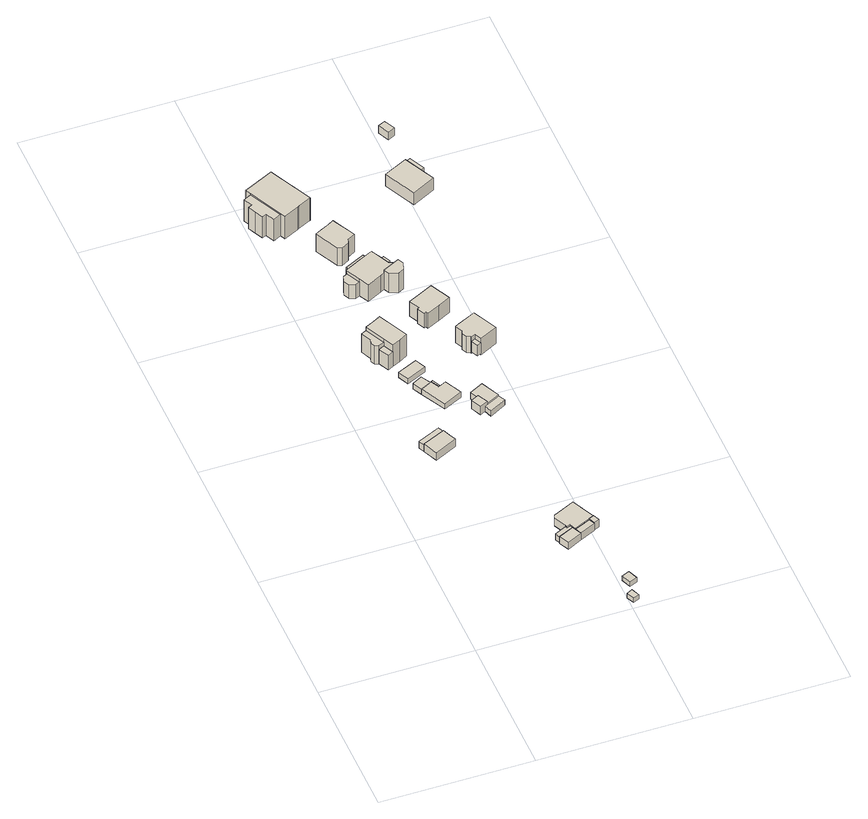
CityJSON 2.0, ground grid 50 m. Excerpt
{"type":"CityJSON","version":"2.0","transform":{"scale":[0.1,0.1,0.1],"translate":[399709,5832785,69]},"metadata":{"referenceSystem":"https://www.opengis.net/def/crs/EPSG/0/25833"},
"CityObjects":{
"building1":{"type":"Building","attributes":{"Gemeindeschluessel":"11000003","BezugspunktDach":"2200","function":"51009_1610","measuredHeight":2.79,"storeysAboveGround":0},"address":[{"country":"Germany","locality":"Berlin"}],"geometry":[{"type":"Solid","lod":"1","boundaries":[[[[0,1,2,3]],[[4,5,6,7]],[[4,7,3,2]],[[5,4,2,1]],[[6,5,1,0]],[[7,6,0,3]]]]}]},
"building2":{"type":"Building","attributes":{"Gemeindeschluessel":"11000003","BezugspunktDach":"2200","function":"31001_1312","measuredHeight":3.29,"storeysAboveGround":1},"address":[{"country":"Germany","locality":"Berlin","thoroughfareNumber":"4A","thoroughfareName":"Alpenberger Straße"}],"geometry":[{"type":"Solid","lod":"1","boundaries":[[[[8,9,10,11,12]],[[5,13,14,15,6]],[[5,6,12,11]],[[13,5,11,10]],[[14,13,10,9]],[[15,14,9,8]],[[6,15,8,12]]]]}]},
"building3":{"type":"Building","attributes":{"Gemeindeschluessel":"11000003","BezugspunktDach":"2200","function":"31001_2000","measuredHeight":1.71,"storeysAboveGround":1},"address":[{"country":"Germany","locality":"Berlin","thoroughfareNumber":"7A (2)","thoroughfareName":"Alpenberger Straße"}],"geometry":[{"type":"Solid","lod":"1","boundaries":[[[[16,17,18,19]],[[20,21,22,23]],[[20,23,19,18]],[[21,20,18,17]],[[22,21,17,16]],[[23,22,16,19]]]]}]},
"building4":{"type":"Building","attributes":{"Gemeindeschluessel":"11000003","BezugspunktDach":"2200","function":"51009_1610","measuredHeight":2.46,"storeysAboveGround":0},"address":[{"country":"Germany","locality":"Berlin"}],"geometry":[{"type":"Solid","lod":"1","boundaries":[[[[24,25,26,27,28,29]],[[30,31,32,33,34,35]],[[30,35,29,28]],[[31,30,28,27]],[[32,31,27,26]],[[33,32,26,25]],[[34,33,25,24]],[[35,34,24,29]]]]}]},
"building5":{"type":"Building","attributes":{"Gemeindeschluessel":"11000003","BezugspunktDach":"2200","function":"51009_1610","measuredHeight":6.03,"storeysAboveGround":0},"address":[{"country":"Germany","locality":"Berlin"}],"geometry":[{"type":"Solid","lod":"1","boundaries":[[[[36,37,38,39]],[[40,41,42,43]],[[40,43,39,38]],[[41,40,38,37]],[[42,41,37,36]],[[43,42,36,39]]]]}]},
"building6":{"type":"Building","attributes":{"Gemeindeschluessel":"11000003","BezugspunktDach":"2200","function":"31001_2000","measuredHeight":1.84,"storeysAboveGround":1},"address":[{"country":"Germany","locality":"Berlin","thoroughfareNumber":"7A (1)","thoroughfareName":"Alpenberger Straße"}],"geometry":[{"type":"Solid","lod":"1","boundaries":[[[[44,45,46,47]],[[48,49,50,51]],[[48,51,47,46]],[[49,48,46,45]],[[50,49,45,44]],[[51,50,44,47]]]]}]},
"building7":{"type":"Building","attributes":{"Gemeindeschluessel":"11000003","function":"31001_1010"},"address":[{"country":"Germany","locality":"Berlin","thoroughfareNumber":"5A","thoroughfareName":"Alpenberger Straße"}],"children":["building7-1","building7-2","building7-3"]},
"building7-1":{"type":"BuildingPart","attributes":{"BezugspunktDach":"2200","measuredHeight":3.64,"storeysAboveGround":1},"parents":["building7"],"geometry":[{"type":"MultiSurface","lod":"1","boundaries":[[[52,53,54,55,56,57,58,59,60,61,62,63]],[[64,65,66,67,68,69,70,71,72,73,74,75]],[[64,75,63,62]],[[65,64,62,61]],[[66,65,61,60]],[[67,66,60,59]],[[68,67,59,58]],[[76,77,58,57]],[[78,76,69,57,56]],[[79,80,56,55]],[[72,71,55,54]],[[73,72,54,53]],[[74,73,53,52]],[[75,74,52,63]],[[69,68,77,76]],[[70,69,76,78]],[[71,70,80,79]]]}]},
"building7-2":{"type":"BuildingPart","attributes":{"BezugspunktDach":"2200","measuredHeight":2.81,"storeysAboveGround":1},"parents":["building7"],"geometry":[{"type":"MultiSurface","lod":"1","boundaries":[[[81,82,79,83]],[[71,84,85,86]],[[71,86,83,79]],[[85,84,82,81]],[[86,85,81,83]],[[71,79,80,70]],[[70,80,82,84]]]}]},
"building7-3":{"type":"BuildingPart","attributes":{"BezugspunktDach":"2200","measuredHeight":2.89,"storeysAboveGround":1},"parents":["building7"],"geometry":[{"type":"MultiSurface","lod":"1","boundaries":[[[87,88,77,78]],[[68,89,84,70]],[[89,68,77,88]],[[84,89,88,87]],[[70,84,87,78],[70,80,82,84]],[[68,69,76,77]],[[70,78,76,90,69]],[[80,70,84,82]]]}]},
"building8":{"type":"Building","attributes":{"Gemeindeschluessel":"11000003","BezugspunktDach":"2200","function":"51009_1610","measuredHeight":2.23,"storeysAboveGround":0},"address":[{"country":"Germany","locality":"Berlin"}],"geometry":[{"type":"Solid","lod":"1","boundaries":[[[[91,92,93,94]],[[95,96,97,98]],[[95,98,94,93]],[[96,95,93,92]],[[97,96,92,91]],[[98,97,91,94]]]]}]},
"building9":{"type":"Building","attributes":{"Gemeindeschluessel":"11000003","function":"31001_1010"},"address":[{"country":"Germany","locality":"Berlin","thoroughfareNumber":"3C","thoroughfareName":"Alpenberger Straße"}],"children":["building9-1","building9-2"]},
"building9-1":{"type":"BuildingPart","attributes":{"BezugspunktDach":"2200","measuredHeight":10.6,"storeysAboveGround":1},"parents":["building9"],"geometry":[{"type":"Solid","lod":"1","boundaries":[[[[99,100,101,102,103,104,105]],[[106,107,108,109,41,40,110]],[[106,110,105,104]],[[107,106,104,103]],[[108,107,103,102]],[[109,108,102,101]],[[41,109,101,100]],[[40,41,100,99]],[[110,111,112,40,99,105]],[[40,112,111,110]]]]}]},
"building9-2":{"type":"BuildingPart","attributes":{"BezugspunktDach":"2200","measuredHeight":7.49,"storeysAboveGround":1},"parents":["building9"],"geometry":[{"type":"Solid","lod":"1","boundaries":[[[[113,114,115,116,112,111,117]],[[110,40,43,118,119,120,121]],[[110,121,117,111]],[[43,40,112,116]],[[118,43,116,115]],[[119,118,115,114]],[[120,119,114,113]],[[121,120,113,117]],[[111,112,40,110]]]]}]},
"building10":{"type":"Building","attributes":{"Gemeindeschluessel":"11000003","BezugspunktDach":"2200","function":"31001_2723","measuredHeight":1.98,"storeysAboveGround":1},"address":[{"country":"Germany","locality":"Berlin","thoroughfareNumber":"3E (2)","thoroughfareName":"Alpenberger Straße"}],"geometry":[{"type":"Solid","lod":"1","boundaries":[[[[122,123,124,125]],[[126,127,128,129]],[[126,129,125,124]],[[127,126,124,123]],[[128,127,123,122]],[[129,128,122,125]]]]}]},
"building11":{"type":"Building","attributes":{"Gemeindeschluessel":"11000003","BezugspunktDach":"2200","function":"31001_1312","measuredHeight":2.18,"storeysAboveGround":1},"address":[{"country":"Germany","locality":"Berlin","thoroughfareNumber":"3E (1)","thoroughfareName":"Alpenberger Straße"}],"geometry":[{"type":"Solid","lod":"1","boundaries":[[[[130,131,132,133,134,135,136,137]],[[96,138,139,140,141,142,143,97]],[[96,97,137,136]],[[138,96,136,135]],[[139,138,135,134]],[[140,139,134,133]],[[141,140,133,132]],[[142,141,132,131]],[[143,142,131,130]],[[97,143,130,137]]]]}]},
"building12":{"type":"Building","attributes":{"Gemeindeschluessel":"11000003","BezugspunktDach":"2200","function":"51009_1610","measuredHeight":2.34,"storeysAboveGround":0},"address":[{"country":"Germany","locality":"Berlin"}],"geometry":[{"type":"Solid","lod":"1","boundaries":[[[[144,145,146,147]],[[148,149,150,151]],[[148,151,147,146]],[[149,148,146,145]],[[150,149,145,144]],[[151,150,144,147]]]]}]},
"building13":{"type":"Building","attributes":{"Gemeindeschluessel":"11000003","BezugspunktDach":"2200","function":"51009_1610","measuredHeight":3.26,"storeysAboveGround":0},"address":[{"country":"Germany","locality":"Berlin"}],"geometry":[{"type":"Solid","lod":"1","boundaries":[[[[152,153,154,155]],[[156,157,158,159]],[[156,159,155,154]],[[157,156,154,153]],[[158,157,153,152]],[[159,158,152,155]]]]}]},
"building14":{"type":"Building","attributes":{"Gemeindeschluessel":"11000003","function":"31001_1010"},"address":[{"country":"Germany","locality":"Berlin","thoroughfareNumber":"1C","thoroughfareName":"Alpenberger Straße"}],"children":["building14-1","building14-2"]},
"building14-1":{"type":"BuildingPart","attributes":{"BezugspunktDach":"2200","measuredHeight":10.89,"storeysAboveGround":1},"parents":["building14"],"geometry":[{"type":"Solid","lod":"1","boundaries":[[[[160,161,162,163,164,165,166,167,168,169]],[[170,171,172,173,174,175,176,177,178,179]],[[170,179,169,168]],[[171,170,168,167]],[[172,171,167,166]],[[173,172,166,165]],[[174,173,165,164]],[[175,174,164,163]],[[176,175,163,162]],[[177,176,162,161]],[[178,177,161,160]],[[179,178,160,169]]]]}]},
"building14-2":{"type":"BuildingPart","attributes":{"BezugspunktDach":"2200","measuredHeight":9.74,"storeysAboveGround":1},"parents":["building14"],"geometry":[{"type":"Solid","lod":"1","boundaries":[[[[180,181,182,183,184,185,186,187,188,189]],[[178,190,177,191,192,193,194,195,196,197]],[[178,197,189,188]],[[190,178,188,187]],[[177,190,187,186]],[[191,177,186,185]],[[192,191,185,184]],[[193,192,184,183]],[[194,193,183,182]],[[195,194,182,181]],[[196,195,181,180]],[[197,196,180,189]]]]}]},
"building15":{"type":"Building","attributes":{"Gemeindeschluessel":"11000003","function":"31001_1312"},"address":[{"country":"Germany","locality":"Berlin","thoroughfareNumber":"4 (2)","thoroughfareName":"Alpenberger Straße"}],"children":["building15-1","building15-2"]},
"building15-1":{"type":"BuildingPart","attributes":{"BezugspunktDach":"2200","measuredHeight":3.39,"storeysAboveGround":1},"parents":["building15"],"geometry":[{"type":"Solid","lod":"1","boundaries":[[[[198,199,200,201,202]],[[203,204,205,206,207]],[[203,207,202,201]],[[204,203,201,200]],[[205,204,200,199]],[[207,206,198,202]],[[206,205,199,198]]]]}]},
"building15-2":{"type":"BuildingPart","attributes":{"BezugspunktDach":"2200","measuredHeight":3.39,"storeysAboveGround":1},"parents":["building15"],"geometry":[{"type":"MultiSurface","lod":"1","boundaries":[[[208,209,210,211]],[[206,205,212,213]],[[206,213,211,210]],[[199,198,210,209]],[[212,205,209,208]],[[213,212,208,211]],[[205,206,198,199]]]}]},
"building16":{"type":"Building","attributes":{"Gemeindeschluessel":"11000003","BezugspunktDach":"2200","function":"51009_1610","measuredHeight":2.19,"storeysAboveGround":0},"address":[{"country":"Germany","locality":"Berlin"}],"geometry":[{"type":"Solid","lod":"1","boundaries":[[[[214,215,216,217]],[[204,218,219,220]],[[204,220,217,216]],[[218,204,216,215]],[[219,218,215,214]],[[220,219,214,217]]]]}]},
"building17":{"type":"Building","attributes":{"Gemeindeschluessel":"11000003","function":"31001_1010"},"address":[{"country":"Germany","locality":"Berlin","thoroughfareNumber":"3","thoroughfareName":"Alpenberger Straße"}],"children":["building17-1","building17-2","building17-3"]},
"building17-1":{"type":"BuildingPart","attributes":{"BezugspunktDach":"2200","measuredHeight":9.46,"storeysAboveGround":2},"parents":["building17"],"geometry":[{"type":"MultiSurface","lod":"1","boundaries":[[[221,222,223,224,225,226,227,228,229,230,231,232,233]],[[234,235,236,237,238,239,240,241,242,243,244,245,246]],[[234,246,233,232]],[[235,234,232,231]],[[236,235,231,230]],[[237,236,230,229]],[[238,237,229,228]],[[239,238,228,227]],[[240,239,227,226]],[[242,241,225,224]],[[243,242,224,223]],[[244,243,223,222]],[[247,248,222,221]],[[246,245,221,233]],[[240,226,225,241]],[[245,244,248,247]]]}]},
"building17-2":{"type":"BuildingPart","attributes":{"BezugspunktDach":"2200","measuredHeight":8.03,"storeysAboveGround":2},"parents":["building17"],"geometry":[{"type":"MultiSurface","lod":"1","boundaries":[[[249,250,251,252,253,254]],[[240,255,256,257,258,241]],[[226,225,254,253]],[[255,240,253,252]],[[256,255,252,251]],[[257,256,251,250]],[[258,257,250,249]],[[241,258,249,254]],[[240,241,225,226]]]}]},
"building17-3":{"type":"BuildingPart","attributes":{"BezugspunktDach":"2200","measuredHeight":5.72,"storeysAboveGround":2},"parents":["building17"],"geometry":[{"type":"Solid","lod":"1","boundaries":[[[[259,260,248,247,261,262]],[[263,245,244,264,265,266]],[[263,266,262,261]],[[245,263,261,247]],[[264,244,248,260]],[[265,264,260,259]],[[266,265,259,262]],[[244,245,247,248]]]]}]},
"building18":{"type":"Building","attributes":{"Gemeindeschluessel":"11000003","BezugspunktDach":"2200","function":"31001_1010","measuredHeight":9.54,"storeysAboveGround":1},"address":[{"country":"Germany","locality":"Berlin","thoroughfareNumber":"2A","thoroughfareName":"Alpenberger Straße"}],"geometry":[{"type":"Solid","lod":"1","boundaries":[[[[267,268,269,270,271,272,273,274,275,276]],[[277,278,279,280,281,282,283,284,285,286]],[[277,286,276,275]],[[278,277,275,274]],[[279,278,274,273]],[[280,279,273,272]],[[281,280,272,271]],[[282,281,271,270]],[[283,282,270,269]],[[284,283,269,268]],[[285,284,268,267]],[[286,285,267,276]]]]}]},
"building19":{"type":"Building","attributes":{"Gemeindeschluessel":"11000003","BezugspunktDach":"2200","function":"31001_2463","measuredHeight":3.47,"storeysAboveGround":1},"address":[{"country":"Germany","locality":"Berlin","thoroughfareNumber":"3 (1)","thoroughfareName":"Alpenberger Straße"}],"geometry":[{"type":"Solid","lod":"1","boundaries":[[[[287,288,289,290]],[[291,292,293,294]],[[291,294,290,289]],[[292,291,289,288]],[[293,292,288,287]],[[294,293,287,290]]]]}]},
"building20":{"type":"Building","attributes":{"Gemeindeschluessel":"11000003","BezugspunktDach":"2200","function":"31001_1010","measuredHeight":11.18,"storeysAboveGround":1},"address":[{"country":"Germany","locality":"Berlin","thoroughfareNumber":"3D","thoroughfareName":"Alpenberger Straße"}],"geometry":[{"type":"Solid","lod":"1","boundaries":[[[[295,296,297,298,299,300,301,302,303,304]],[[305,306,307,308,309,310,311,312,313,314]],[[305,314,304,303]],[[306,305,303,302]],[[307,306,302,301]],[[308,307,301,300]],[[309,308,300,299]],[[310,309,299,298]],[[311,310,298,297]],[[312,311,297,296]],[[313,312,296,295]],[[314,313,295,304]]]]}]},
"building21":{"type":"Building","attributes":{"Gemeindeschluessel":"11000003","BezugspunktDach":"2200","function":"51009_1610","measuredHeight":4.59,"storeysAboveGround":0},"address":[{"country":"Germany","locality":"Berlin"}],"geometry":[{"type":"Solid","lod":"1","boundaries":[[[[315,316,317,318]],[[319,320,321,322]],[[319,322,318,317]],[[320,319,317,316]],[[321,320,316,315]],[[322,321,315,318]]]]}]},
"building22":{"type":"Building","attributes":{"Gemeindeschluessel":"11000003","BezugspunktDach":"2200","function":"51009_1610","measuredHeight":4.47,"storeysAboveGround":0},"address":[{"country":"Germany","locality":"Berlin"}],"geometry":[{"type":"Solid","lod":"1","boundaries":[[[[323,324,325,326]],[[327,328,329,330]],[[327,330,326,325]],[[328,327,325,324]],[[329,328,324,323]],[[330,329,323,326]]]]}]},
"building23":{"type":"Building","attributes":{"Gemeindeschluessel":"11000003","BezugspunktDach":"2200","function":"31001_1010","measuredHeight":8.86,"storeysAboveGround":1},"address":[{"country":"Germany","locality":"Berlin","thoroughfareNumber":"3E","thoroughfareName":"Alpenberger Straße"}],"geometry":[{"type":"Solid","lod":"1","boundaries":[[[[331,332,333,334,335,336,337,338,339,340,341]],[[342,343,344,345,346,347,348,349,350,351,352]],[[342,352,341,340]],[[343,342,340,339]],[[344,343,339,338]],[[345,344,338,337]],[[346,345,337,336]],[[347,346,336,335]],[[348,347,335,334]],[[349,348,334,333]],[[350,349,333,332]],[[351,350,332,331]],[[352,351,331,341]]]]}]},
"building24":{"type":"Building","attributes":{"Gemeindeschluessel":"11000003","function":"31001_1010"},"address":[{"country":"Germany","locality":"Berlin","thoroughfareNumber":"23","thoroughfareName":"Alpenberger Straße"}],"children":["building24-1","building24-2"]},
"building24-1":{"type":"BuildingPart","attributes":{"BezugspunktDach":"2200","measuredHeight":5.81,"storeysAboveGround":1},"parents":["building24"],"geometry":[{"type":"MultiSurface","lod":"1","boundaries":[[[353,354,355,356]],[[357,358,359,360]],[[357,360,356,355]],[[358,357,361,362,363,355,354]],[[359,358,354,353]],[[360,359,353,356]],[[363,362,361,357]]]}]},
"building24-2":{"type":"BuildingPart","attributes":{"BezugspunktDach":"2200","measuredHeight":3.92,"storeysAboveGround":1},"parents":["building24"],"geometry":[{"type":"Solid","lod":"1","boundaries":[[[[362,364,365,363]],[[366,367,361,357]],[[366,357,363,365]],[[367,366,365,364]],[[361,367,364,362]],[[357,361,362,363]]]]}]},
"building25":{"type":"Building","attributes":{"Gemeindeschluessel":"11000003","BezugspunktDach":"2200","function":"51009_1610","measuredHeight":3.02,"storeysAboveGround":0},"address":[{"country":"Germany","locality":"Berlin"}],"geometry":[{"type":"Solid","lod":"1","boundaries":[[[[368,369,370,371]],[[372,373,374,375]],[[372,375,371,370]],[[373,372,370,369]],[[374,373,369,368]],[[375,374,368,371]]]]}]}
},
"vertices":[
[156,841,38],[231,874,38],[222,893,38],[148,860,38],[222,893,10],[231,874,10],[156,841,10],[148,860,10],
[178,793,41],[252,827,41],[241,850,41],[231,874,41],[156,841,41],[241,850,10],[252,827,10],[178,793,10],
[503,5,43],[523,13,43],[511,41,43],[491,30,43],[511,41,26],[523,13,26],[503,5,26],[491,30,26],
[390,325,45],[440,348,45],[436,358,45],[425,353,45],[422,359,45],[383,341,45],[422,359,21],[425,353,21],[436,358,21],[440,348,21],[390,325,21],[383,341,21],
[182,1203,69],[200,1212,69],[184,1246,69],[166,1238,69],[184,1246,9],[200,1212,9],[182,1203,9],[166,1238,9],
[517,73,43],[543,83,43],[530,116,43],[505,105,43],[530,116,25],[543,83,25],[517,73,25],[505,105,25],
[422,359,50],[425,353,50],[436,358,50],[440,348,50],[445,337,50],[480,352,50],[497,360,50],[514,367,50],[478,445,50],[410,413,50],[407,412,50],[403,400,50],[407,412,18],[410,413,18],[478,445,18],[514,367,18],[497,360,18],[480,352,18],[445,337,18],[440,348,18],[436,358,18],[425,353,18],[422,359,18],[403,400,18],[480,352,47],[497,360,47],[445,337,47],[440,348,46],[445,337,46],
[406,292,46],[455,315,46],[390,325,46],[455,315,18],[406,292,18],[390,325,18],
[455,315,47],[507,339,47],[507,339,18],[480,352,30],
[237,1071,32],[271,1088,32],[254,1119,32],[222,1102,32],[254,1119,9],[271,1088,9],[237,1071,9],[222,1102,9],
[184,1246,99],[200,1212,99],[227,1225,99],[254,1239,99],[206,1338,99],[180,1325,99],[153,1312,99],[180,1325,9],[206,1338,9],[254,1239,9],[227,1225,9],[153,1312,9],[153,1312,84],[184,1246,84],
[150,1269,84],[146,1255,84],[152,1242,84],[166,1238,84],[134,1303,84],[152,1242,9],[146,1255,9],[150,1269,9],[134,1303,9],
[215,1128,29],[281,1157,29],[265,1193,29],[199,1164,29],[265,1193,9],[281,1157,9],[215,1128,9],[199,1164,9],
[280,988,31],[342,1018,31],[314,1075,31],[293,1065,31],[288,1063,31],[274,1090,31],[271,1088,31],[237,1071,31],[274,1090,9],[288,1063,9],[293,1065,9],[314,1075,9],[342,1018,9],[280,988,9],
[288,1063,33],[293,1065,33],[280,1093,33],[274,1090,33],[280,1093,10],[293,1065,10],[288,1063,10],[274,1090,10],
[507,339,52],[523,346,52],[514,367,52],[497,360,52],[514,367,20],[523,346,20],[507,339,20],[497,360,20],
[31,1953,110],[84,1843,110],[92,1826,110],[141,1849,110],[146,1852,110],[188,1872,110],[190,1873,110],[120,2017,110],[72,1994,110],[22,1970,110],[72,1994,17],[120,2017,17],[190,1873,17],[188,1872,17],[146,1852,17],[141,1849,17],[92,1826,17],[84,1843,17],[31,1953,17],[22,1970,17],
[19,1911,105],[6,1905,105],[19,1879,105],[31,1853,105],[44,1859,105],[58,1830,105],[84,1843,105],[88,1913,105],[31,1953,105],[5,1940,105],[88,1913,17],[58,1830,17],[44,1859,17],[31,1853,17],[19,1879,17],[6,1905,17],[19,1911,17],[5,1940,17],
[379,974,36],[396,940,36],[440,962,36],[411,1024,36],[366,1001,36],[411,1024,10],[440,962,10],[396,940,10],[379,974,10],[366,1001,10],
[369,927,44],[396,940,44],[379,974,44],[353,961,44],[369,927,10],[353,961,10],
[396,910,32],[451,940,32],[440,962,32],[387,936,32],[451,940,10],[396,910,10],[387,936,10],
[192,1572,80],[214,1527,80],[230,1495,80],[279,1519,80],[292,1526,80],[347,1553,80],[320,1562,80],[313,1575,80],[301,1601,80],[289,1625,80],[240,1601,80],[224,1593,80],[190,1576,80],[224,1593,11],[240,1601,11],[289,1625,11],[301,1601,11],[313,1575,11],[320,1562,11],[347,1553,11],[292,1526,11],[279,1519,11],[230,1495,11],[214,1527,11],[192,1572,11],[190,1576,11],[192,1572,68],[214,1527,68],
[301,1508,91],[328,1499,91],[346,1508,91],[356,1535,91],[347,1553,91],[292,1526,91],[356,1535,11],[346,1508,11],[328,1499,11],[301,1508,11],
[181,1527,68],[201,1520,68],[178,1565,68],[172,1546,68],[178,1565,11],[201,1520,11],[181,1527,11],[172,1546,11],
[201,1675,79],[214,1670,79],[238,1683,79],[239,1685,79],[242,1697,79],[269,1711,79],[229,1788,79],[209,1777,79],[183,1764,79],[162,1754,79],[183,1764,6],[209,1777,6],[229,1788,6],[269,1711,6],[242,1697,6],[239,1685,6],[238,1683,6],[214,1670,6],[201,1675,6],[162,1754,6],
[224,1593,41],[289,1625,41],[274,1656,41],[209,1624,41],[274,1656,12],[289,1625,12],[224,1593,12],[209,1624,12],
[338,1355,75],[332,1352,75],[344,1327,75],[350,1330,75],[354,1322,75],[396,1342,75],[437,1363,75],[404,1430,75],[363,1410,75],[321,1390,75],[363,1410,14],[404,1430,14],[437,1363,14],[396,1342,14],[354,1322,14],[350,1330,14],[344,1327,14],[332,1352,14],[338,1355,14],[321,1390,14],
[313,1575,60],[334,1586,60],[322,1611,60],[301,1601,60],[322,1611,14],[334,1586,14],[313,1575,14],[301,1601,14],
[448,1157,61],[461,1163,61],[450,1186,61],[436,1179,61],[450,1186,17],[461,1163,17],[448,1157,17],[436,1179,17],
[420,1213,79],[416,1203,79],[424,1187,79],[435,1183,79],[436,1179,79],[450,1186,79],[461,1163,79],[520,1192,79],[480,1273,79],[421,1245,79],[408,1238,79],[421,1245,12],[480,1273,12],[520,1192,12],[461,1163,12],[450,1186,12],[436,1179,12],[435,1183,12],[424,1187,12],[416,1203,12],[420,1213,12],[408,1238,12],
[499,1821,70],[576,1859,70],[526,1963,70],[448,1925,70],[526,1963,21],[576,1859,21],[499,1821,21],[448,1925,21],[551,1910,21],[551,1910,61],[526,1963,61],
[569,1918,61],[544,1971,61],[544,1971,21],[569,1918,21],
[523,2095,63],[547,2107,63],[529,2143,63],[506,2132,63],[529,2143,32],[547,2107,32],[523,2095,32],[506,2132,32]
]}
